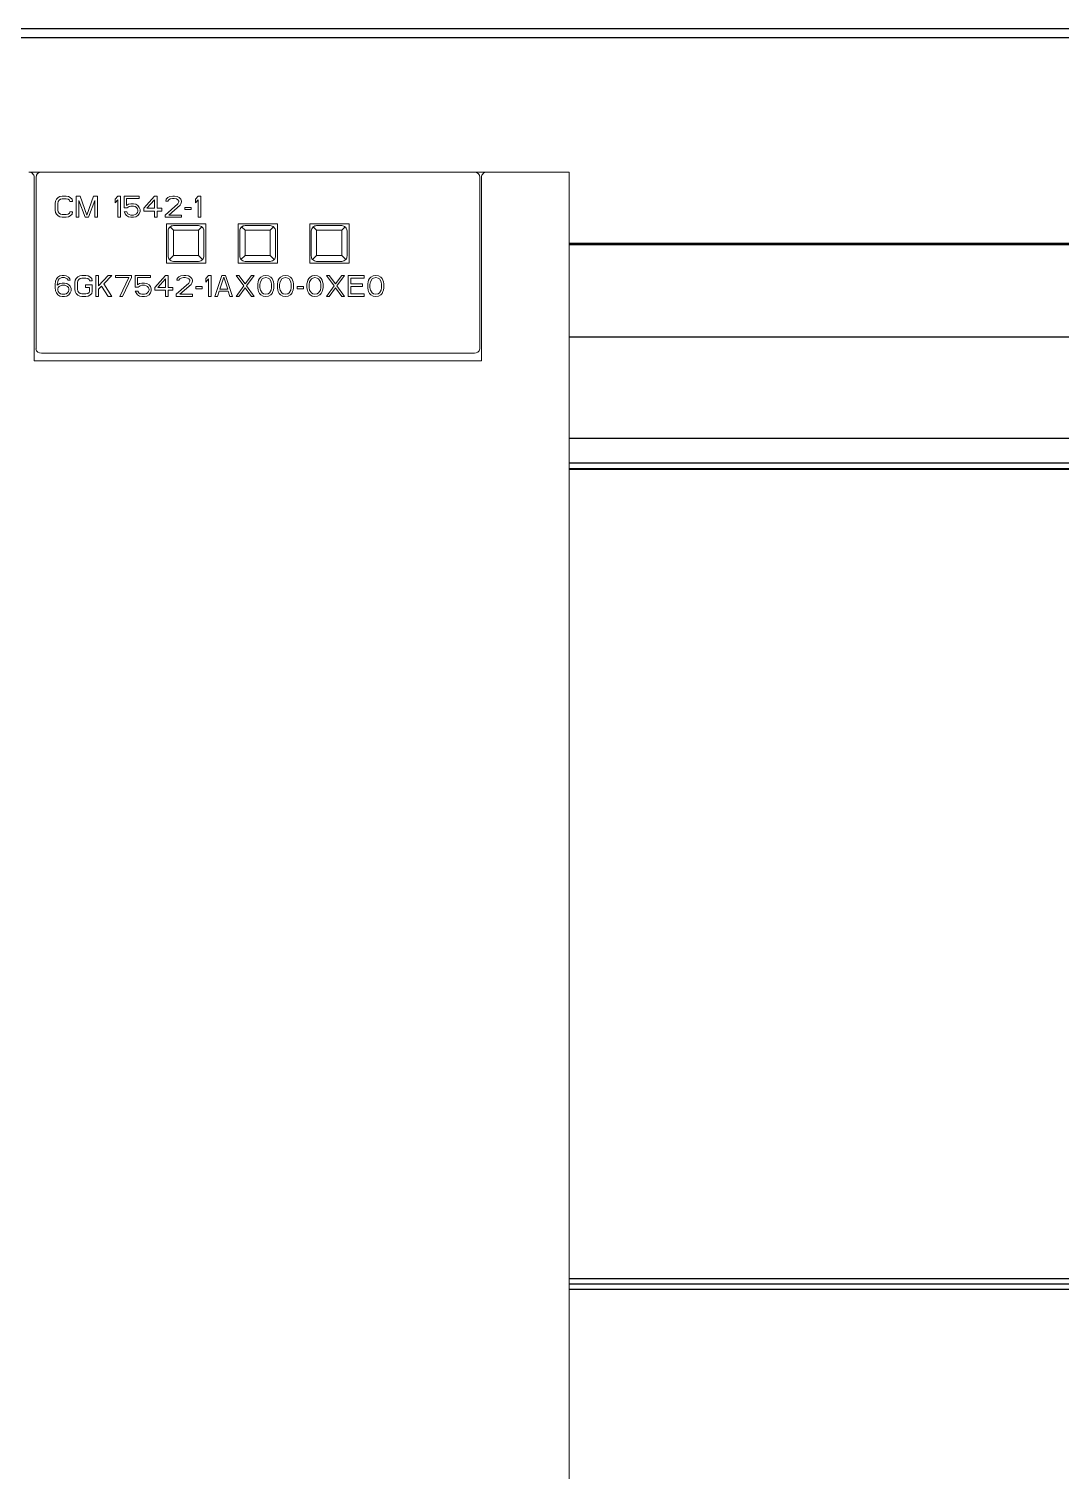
# Model space of a CAD drawing. Header units: millimetres. Extents: x 1359 to 3577, y 1333 to 3557.
# Drawn here: x 2631 to 2688.7, y 3257.5 to 3338.1 of the extents above; entities that cross this region are included whole.
import ezdxf

# ---------------------------------------------------------------- set-up
doc = ezdxf.new("R2010")
doc.units = ezdxf.units.MM
doc.set_wipeout_variables(frame=1)
doc.layers.add('000-PI-Oprema', color=30, linetype='Continuous', lineweight=5)
doc.layers.add('002-PI-Kabelska kanalica', color=150, linetype='Continuous')

# ---------------------------------------------------------------- blocks, each defined once
blk = doc.blocks.new('6GK7542-1AX00-0XE0')
blk.add_wipeout([(49640.319, 38537.731), (49675.119, 38537.731), (49675.119, 38398.731), (49673.263, 38398.731), (49673.361, 38390.731), (49640.319, 38390.731)])
at = {"layer": '000-PI-Oprema', "color": 0, "linetype": 'ByBlock', "lineweight": 0}
for p, q in [((49644.919, 38537.731), (49669.819, 38537.731)), ((49644.919, 38537.731), (49669.819, 38537.731)), ((49675.119, 38537.731), (49669.769, 38537.731)), ((49675.119, 38537.731), (49669.769, 38537.731)), ((49645.319, 38536.82), (49645.319, 38527.886)), ((49670.119, 38536.82), (49670.119, 38527.886)), ((49646.384, 38535.979), (49646.409, 38536.105)), ((49646.384, 38535.603), (49646.384, 38535.979)), ((49646.409, 38536.105), (49646.459, 38536.205)), ((49646.459, 38536.205), (49646.559, 38536.306)), ((49646.559, 38536.08), (49646.534, 38535.979)), ((49646.534, 38535.979), (49646.534, 38535.603)), ((49646.559, 38536.306), (49646.659, 38536.356)), ((49646.609, 38536.155), (49646.559, 38536.08)), ((49646.684, 38536.205), (49646.609, 38536.155)), ((49646.659, 38536.356), (49646.784, 38536.381)), ((49646.784, 38536.231), (49646.684, 38536.205)), ((49646.784, 38536.381), (49647.009, 38536.381)), ((49647.009, 38536.231), (49646.784, 38536.231)), ((49647.009, 38536.381), (49647.134, 38536.356)), ((49647.109, 38536.205), (49647.009, 38536.231)), ((49647.184, 38536.155), (49647.109, 38536.205)), ((49647.134, 38536.356), (49647.234, 38536.306)), ((49647.209, 38536.08), (49647.184, 38536.155)), ((49647.359, 38536.08), (49647.209, 38536.08)), ((49647.234, 38536.306), (49647.334, 38536.205)), ((49647.334, 38536.205), (49647.359, 38536.08)), ((49647.559, 38536.382), (49647.784, 38536.382)), ((49647.559, 38535.201), (49647.559, 38536.382)), ((49647.709, 38536.13), (49647.709, 38535.201)), ((49648.059, 38535.201), (49647.709, 38536.13)), ((49647.784, 38536.382), (49648.159, 38535.327)), ((49648.159, 38535.327), (49648.534, 38536.382)), ((49648.609, 38536.13), (49648.259, 38535.201)), ((49648.534, 38536.382), (49648.759, 38536.382)), ((49648.609, 38535.201), (49648.609, 38536.13)), ((49648.759, 38536.382), (49648.759, 38535.201)), ((49649.892, 38536.381), (49649.743, 38536.205)), ((49649.743, 38536.205), (49649.743, 38536.005)), ((49649.743, 38536.005), (49649.892, 38536.18)), ((49650.042, 38536.381), (49649.892, 38536.381)), ((49649.892, 38536.18), (49649.892, 38535.201)), ((49650.042, 38535.201), (49650.042, 38536.381)), ((49651.092, 38536.381), (49650.242, 38536.381)), ((49650.242, 38536.381), (49650.242, 38535.728)), ((49650.367, 38535.854), (49650.367, 38536.256)), ((49650.367, 38536.256), (49651.092, 38536.256)), ((49650.617, 38535.954), (49650.493, 38535.929)), ((49650.768, 38535.954), (49650.617, 38535.954)), ((49650.892, 38535.929), (49650.768, 38535.954)), ((49651.092, 38536.256), (49651.092, 38536.381)), ((49651.942, 38536.381), (49651.343, 38535.703)), ((49651.518, 38535.703), (49651.942, 38536.18)), ((49652.093, 38536.381), (49651.942, 38536.381)), ((49651.942, 38536.18), (49651.942, 38535.703)), ((49652.093, 38535.703), (49652.093, 38536.381)), ((49652.543, 38535.326), (49653.242, 38535.954)), ((49652.567, 38536.105), (49652.592, 38536.205)), ((49652.692, 38536.105), (49652.567, 38536.105)), ((49652.592, 38536.205), (49652.692, 38536.306)), ((49652.692, 38536.306), (49652.792, 38536.356)), ((49652.743, 38536.18), (49652.692, 38536.105)), ((49652.818, 38536.231), (49652.743, 38536.18)), ((49652.792, 38536.356), (49652.967, 38536.381)), ((49652.942, 38536.256), (49652.818, 38536.231)), ((49653.042, 38536.256), (49652.942, 38536.256)), ((49652.967, 38536.381), (49653.067, 38536.381)), ((49653.167, 38536.231), (49653.042, 38536.256)), ((49653.067, 38536.381), (49653.217, 38536.356)), ((49653.242, 38536.18), (49653.167, 38536.231)), ((49653.217, 38536.356), (49653.317, 38536.306)), ((49653.293, 38536.105), (49653.242, 38536.18)), ((49653.242, 38535.954), (49653.293, 38536.055)), ((49653.293, 38536.055), (49653.293, 38536.105)), ((49653.317, 38536.306), (49653.417, 38536.205)), ((49653.417, 38535.954), (49653.368, 38535.879)), ((49653.417, 38536.205), (49653.442, 38536.105)), ((49653.442, 38536.055), (49653.417, 38535.954)), ((49653.442, 38536.105), (49653.442, 38536.055)), ((49654.239, 38536.205), (49654.389, 38536.381)), ((49654.239, 38536.005), (49654.239, 38536.205)), ((49654.389, 38536.18), (49654.239, 38536.005)), ((49654.389, 38536.381), (49654.539, 38536.381)), ((49654.389, 38535.201), (49654.389, 38536.18)), ((49654.539, 38536.381), (49654.539, 38535.201)), ((49646.409, 38535.477), (49646.384, 38535.603)), ((49646.459, 38535.376), (49646.409, 38535.477)), ((49646.559, 38535.276), (49646.459, 38535.376)), ((49646.534, 38535.603), (49646.559, 38535.502)), ((49646.559, 38535.502), (49646.609, 38535.427)), ((49646.659, 38535.226), (49646.559, 38535.276)), ((49646.609, 38535.427), (49646.684, 38535.376)), ((49646.784, 38535.201), (49646.659, 38535.226)), ((49646.684, 38535.376), (49646.784, 38535.352)), ((49646.784, 38535.352), (49647.009, 38535.352)), ((49647.009, 38535.201), (49646.784, 38535.201)), ((49647.009, 38535.352), (49647.109, 38535.376)), ((49647.134, 38535.226), (49647.009, 38535.201)), ((49647.109, 38535.376), (49647.184, 38535.427)), ((49647.234, 38535.276), (49647.134, 38535.226)), ((49647.184, 38535.427), (49647.209, 38535.502)), ((49647.209, 38535.502), (49647.359, 38535.502)), ((49647.334, 38535.376), (49647.234, 38535.276)), ((49647.359, 38535.502), (49647.334, 38535.376)), ((49647.709, 38535.201), (49647.559, 38535.201)), ((49648.259, 38535.201), (49648.059, 38535.201)), ((49648.759, 38535.201), (49648.609, 38535.201)), ((49649.892, 38535.201), (49650.042, 38535.201)), ((49650.242, 38535.728), (49650.417, 38535.728)), ((49650.393, 38535.502), (49650.242, 38535.502)), ((49650.242, 38535.502), (49650.293, 38535.402)), ((49650.293, 38535.402), (49650.367, 38535.301)), ((49650.493, 38535.929), (49650.367, 38535.854)), ((49650.367, 38535.301), (49650.493, 38535.226)), ((49650.442, 38535.402), (49650.393, 38535.502)), ((49650.417, 38535.728), (49650.517, 38535.804)), ((49650.517, 38535.352), (49650.442, 38535.402)), ((49650.493, 38535.226), (49650.617, 38535.201)), ((49650.517, 38535.804), (49650.617, 38535.829)), ((49650.617, 38535.326), (49650.517, 38535.352)), ((49650.617, 38535.829), (49650.768, 38535.829)), ((49650.768, 38535.326), (49650.617, 38535.326)), ((49650.617, 38535.201), (49650.768, 38535.201)), ((49650.768, 38535.829), (49650.868, 38535.804)), ((49650.868, 38535.352), (49650.768, 38535.326)), ((49650.768, 38535.201), (49650.892, 38535.226)), ((49650.868, 38535.804), (49650.943, 38535.753)), ((49650.943, 38535.402), (49650.868, 38535.352)), ((49651.017, 38535.854), (49650.892, 38535.929)), ((49650.892, 38535.226), (49651.017, 38535.301)), ((49650.943, 38535.753), (49650.992, 38535.678)), ((49650.992, 38535.477), (49650.943, 38535.402)), ((49650.992, 38535.678), (49651.017, 38535.603)), ((49651.017, 38535.552), (49650.992, 38535.477)), ((49651.092, 38535.753), (49651.017, 38535.854)), ((49651.017, 38535.603), (49651.017, 38535.552)), ((49651.017, 38535.301), (49651.092, 38535.402)), ((49651.143, 38535.628), (49651.092, 38535.753)), ((49651.092, 38535.402), (49651.143, 38535.527)), ((49651.143, 38535.527), (49651.143, 38535.628)), ((49651.343, 38535.703), (49651.343, 38535.552)), ((49651.343, 38535.552), (49651.942, 38535.552)), ((49651.942, 38535.703), (49651.518, 38535.703)), ((49651.942, 38535.552), (49651.942, 38535.201)), ((49651.942, 38535.201), (49652.093, 38535.201)), ((49652.343, 38535.703), (49652.093, 38535.703)), ((49652.093, 38535.201), (49652.093, 38535.552)), ((49652.093, 38535.552), (49652.343, 38535.552)), ((49652.343, 38535.552), (49652.343, 38535.703)), ((49652.543, 38535.201), (49652.543, 38535.326)), ((49653.442, 38535.201), (49652.543, 38535.201)), ((49653.368, 38535.879), (49652.743, 38535.326)), ((49652.743, 38535.326), (49653.442, 38535.326)), ((49653.442, 38535.326), (49653.442, 38535.201)), ((49653.643, 38535.753), (49653.643, 38535.628)), ((49653.992, 38535.753), (49653.643, 38535.753)), ((49653.643, 38535.628), (49653.992, 38535.628)), ((49653.992, 38535.628), (49653.992, 38535.753)), ((49654.539, 38535.201), (49654.389, 38535.201)), ((49652.619, 38532.631), (49652.619, 38534.831)), ((49652.619, 38534.831), (49654.819, 38534.831)), ((49652.702, 38534.435), (49652.702, 38533.035)), ((49653.001, 38534.472), (49652.808, 38534.664)), ((49653.001, 38533.072), (49653.001, 38534.472)), ((49654.401, 38534.472), (49653.001, 38534.472)), ((49653.002, 38534.735), (49654.402, 38534.735)), ((49654.594, 38534.665), (49654.401, 38534.472)), ((49654.401, 38534.472), (49654.401, 38533.072)), ((49654.702, 38533.035), (49654.702, 38534.435)), ((49654.819, 38534.831), (49654.819, 38532.631)), ((49656.619, 38532.631), (49656.619, 38534.831)), ((49656.619, 38534.831), (49658.819, 38534.831)), ((49656.702, 38534.435), (49656.702, 38533.035)), ((49657.001, 38534.472), (49656.808, 38534.664)), ((49657.001, 38533.072), (49657.001, 38534.472)), ((49658.401, 38534.472), (49657.001, 38534.472)), ((49657.002, 38534.735), (49658.402, 38534.735)), ((49658.594, 38534.665), (49658.401, 38534.472)), ((49658.401, 38534.472), (49658.401, 38533.072)), ((49658.702, 38533.035), (49658.702, 38534.435)), ((49658.819, 38534.831), (49658.819, 38532.631)), ((49660.619, 38532.631), (49660.619, 38534.831)), ((49660.619, 38534.831), (49662.819, 38534.831)), ((49660.702, 38534.435), (49660.702, 38533.035)), ((49661.001, 38534.472), (49660.808, 38534.664)), ((49661.001, 38533.072), (49661.001, 38534.472)), ((49662.401, 38534.472), (49661.001, 38534.472)), ((49661.002, 38534.735), (49662.402, 38534.735)), ((49662.594, 38534.665), (49662.401, 38534.472)), ((49662.401, 38534.472), (49662.401, 38533.072)), ((49662.702, 38533.035), (49662.702, 38534.435)), ((49662.819, 38534.831), (49662.819, 38532.631)), ((49653.001, 38533.072), (49652.772, 38532.842)), ((49654.401, 38533.072), (49653.001, 38533.072)), ((49654.631, 38532.842), (49654.401, 38533.072)), ((49657.001, 38533.072), (49656.772, 38532.842)), ((49658.401, 38533.072), (49657.001, 38533.072)), ((49658.631, 38532.842), (49658.401, 38533.072)), ((49660.619, 38532.889), (49660.622, 38532.889)), ((49661.001, 38533.072), (49660.772, 38532.842)), ((49662.401, 38533.072), (49661.001, 38533.072)), ((49662.631, 38532.842), (49662.401, 38533.072)), ((49646.534, 38531.853), (49646.659, 38531.928)), ((49646.659, 38531.928), (49646.784, 38531.954)), ((49646.784, 38531.954), (49646.884, 38531.954)), ((49646.884, 38531.954), (49647.009, 38531.928)), ((49647.009, 38531.928), (49647.134, 38531.853)), ((49647.659, 38531.878), (49647.759, 38531.928)), ((49647.759, 38531.928), (49647.884, 38531.954)), ((49647.884, 38531.954), (49648.109, 38531.954)), ((49648.109, 38531.954), (49648.234, 38531.928)), ((49648.234, 38531.928), (49648.334, 38531.878)), ((49648.809, 38531.954), (49648.659, 38531.954)), ((49648.659, 38531.954), (49648.659, 38530.773)), ((49649.359, 38531.954), (49648.809, 38531.375)), ((49648.809, 38531.375), (49648.809, 38531.954)), ((49649.109, 38531.476), (49649.559, 38531.954)), ((49649.559, 38531.954), (49649.359, 38531.954)), ((49649.759, 38531.828), (49649.759, 38531.954)), ((49649.759, 38531.954), (49650.659, 38531.954)), ((49650.659, 38531.954), (49650.659, 38531.828)), ((49651.709, 38531.954), (49650.859, 38531.954)), ((49650.859, 38531.954), (49650.859, 38531.301)), ((49651.709, 38531.828), (49651.709, 38531.954)), ((49651.959, 38531.276), (49652.559, 38531.954)), ((49652.559, 38531.954), (49652.709, 38531.954)), ((49654.819, 38532.631), (49652.619, 38532.631)), ((49652.709, 38531.954), (49652.709, 38531.276)), ((49653.309, 38531.878), (49653.409, 38531.928)), ((49653.409, 38531.928), (49653.584, 38531.954)), ((49653.584, 38531.954), (49653.684, 38531.954)), ((49653.684, 38531.954), (49653.834, 38531.928)), ((49653.834, 38531.928), (49653.934, 38531.878)), ((49654.809, 38531.777), (49654.959, 38531.954)), ((49654.959, 38531.954), (49655.109, 38531.954)), ((49655.109, 38531.954), (49655.109, 38530.773)), ((49655.309, 38530.773), (49655.709, 38531.954)), ((49655.709, 38531.954), (49655.909, 38531.954)), ((49655.909, 38531.954), (49656.309, 38530.773)), ((49656.659, 38531.954), (49656.509, 38531.954)), ((49656.509, 38531.954), (49656.934, 38531.375)), ((49658.819, 38532.631), (49656.619, 38532.631)), ((49657.009, 38531.476), (49656.659, 38531.954)), ((49657.359, 38531.954), (49657.009, 38531.476)), ((49657.084, 38531.375), (49657.509, 38531.954)), ((49657.509, 38531.954), (49657.359, 38531.954)), ((49657.884, 38531.853), (49658.009, 38531.928)), ((49658.009, 38531.928), (49658.159, 38531.954)), ((49658.159, 38531.954), (49658.309, 38531.928)), ((49658.309, 38531.928), (49658.434, 38531.853)), ((49658.984, 38531.853), (49659.109, 38531.928)), ((49659.109, 38531.928), (49659.259, 38531.954)), ((49659.259, 38531.954), (49659.409, 38531.928)), ((49659.409, 38531.928), (49659.534, 38531.853)), ((49662.819, 38532.631), (49660.619, 38532.631)), ((49660.759, 38531.928), (49660.634, 38531.853)), ((49660.909, 38531.954), (49660.759, 38531.928)), ((49661.059, 38531.928), (49660.909, 38531.954)), ((49661.184, 38531.853), (49661.059, 38531.928)), ((49661.709, 38531.954), (49661.559, 38531.954)), ((49661.559, 38531.954), (49661.984, 38531.375)), ((49662.059, 38531.476), (49661.709, 38531.954)), ((49662.409, 38531.954), (49662.059, 38531.476)), ((49662.134, 38531.375), (49662.559, 38531.954)), ((49662.559, 38531.954), (49662.409, 38531.954)), ((49662.759, 38530.773), (49662.759, 38531.954)), ((49662.759, 38531.954), (49663.659, 38531.954)), ((49663.659, 38531.954), (49663.659, 38531.802)), ((49664.034, 38531.853), (49664.16, 38531.928)), ((49664.16, 38531.928), (49664.31, 38531.954)), ((49664.31, 38531.954), (49664.459, 38531.928)), ((49664.459, 38531.928), (49664.584, 38531.853)), ((49646.384, 38531.451), (49646.409, 38531.627)), ((49646.384, 38531.276), (49646.384, 38531.451)), ((49646.409, 38531.099), (49646.384, 38531.276)), ((49646.409, 38531.627), (49646.459, 38531.753)), ((49646.459, 38530.974), (49646.409, 38531.099)), ((49646.459, 38531.753), (49646.534, 38531.853)), ((49646.534, 38531.602), (49646.509, 38531.451)), ((49646.509, 38531.401), (49646.659, 38531.501)), ((49646.509, 38531.451), (49646.509, 38531.401)), ((49646.559, 38531.678), (49646.534, 38531.602)), ((49646.559, 38531.276), (49646.534, 38531.2)), ((49646.534, 38531.2), (49646.534, 38531.125)), ((49646.534, 38531.125), (49646.559, 38531.049)), ((49646.609, 38531.753), (49646.559, 38531.678)), ((49646.609, 38531.326), (49646.559, 38531.276)), ((49646.684, 38531.802), (49646.609, 38531.753)), ((49646.684, 38531.375), (49646.609, 38531.326)), ((49646.659, 38531.501), (49646.784, 38531.527)), ((49646.759, 38531.828), (49646.684, 38531.802)), ((49646.759, 38531.401), (49646.684, 38531.375)), ((49646.909, 38531.828), (49646.759, 38531.828)), ((49646.934, 38531.401), (49646.759, 38531.401)), ((49646.784, 38531.527), (49646.909, 38531.527)), ((49646.984, 38531.802), (49646.909, 38531.828)), ((49646.909, 38531.527), (49647.034, 38531.501)), ((49647.009, 38531.375), (49646.934, 38531.401)), ((49647.059, 38531.753), (49646.984, 38531.802)), ((49647.084, 38531.326), (49647.009, 38531.375)), ((49647.034, 38531.501), (49647.159, 38531.426)), ((49647.109, 38531.678), (49647.059, 38531.753)), ((49647.134, 38531.276), (49647.084, 38531.326)), ((49647.234, 38531.678), (49647.109, 38531.678)), ((49647.134, 38531.853), (49647.209, 38531.753)), ((49647.159, 38531.2), (49647.134, 38531.276)), ((49647.134, 38531.049), (49647.159, 38531.125)), ((49647.159, 38531.426), (49647.234, 38531.351)), ((49647.159, 38531.125), (49647.159, 38531.2)), ((49647.209, 38531.753), (49647.234, 38531.678)), ((49647.234, 38531.351), (49647.284, 38531.226)), ((49647.284, 38531.099), (49647.234, 38530.974)), ((49647.284, 38531.226), (49647.284, 38531.099)), ((49647.484, 38531.552), (49647.509, 38531.678)), ((49647.484, 38531.175), (49647.484, 38531.552)), ((49647.509, 38531.049), (49647.484, 38531.175)), ((49647.509, 38531.678), (49647.559, 38531.777)), ((49647.559, 38531.777), (49647.659, 38531.878)), ((49647.659, 38531.653), (49647.634, 38531.552)), ((49647.634, 38531.552), (49647.634, 38531.175)), ((49647.634, 38531.175), (49647.659, 38531.074)), ((49647.709, 38531.728), (49647.659, 38531.653)), ((49647.784, 38531.777), (49647.709, 38531.728)), ((49647.884, 38531.802), (49647.784, 38531.777)), ((49648.109, 38531.802), (49647.884, 38531.802)), ((49648.084, 38531.426), (49648.459, 38531.426)), ((49648.084, 38531.276), (49648.084, 38531.426)), ((49648.309, 38531.276), (49648.084, 38531.276)), ((49648.209, 38531.777), (49648.109, 38531.802)), ((49648.284, 38531.728), (49648.209, 38531.777)), ((49648.309, 38531.653), (49648.284, 38531.728)), ((49648.459, 38531.653), (49648.309, 38531.653)), ((49648.309, 38531.074), (49648.309, 38531.276)), ((49648.334, 38531.878), (49648.434, 38531.777)), ((49648.434, 38531.777), (49648.459, 38531.653)), ((49648.459, 38531.426), (49648.459, 38531.049)), ((49648.809, 38531.175), (49648.984, 38531.351)), ((49648.809, 38530.773), (49648.809, 38531.175)), ((49648.984, 38531.351), (49649.359, 38530.773)), ((49649.559, 38530.773), (49649.109, 38531.476)), ((49650.509, 38531.828), (49649.759, 38531.828)), ((49650.009, 38530.773), (49650.509, 38531.828)), ((49650.659, 38531.828), (49650.159, 38530.773)), ((49650.859, 38531.301), (49651.034, 38531.301)), ((49650.984, 38531.426), (49650.984, 38531.828)), ((49650.984, 38531.828), (49651.709, 38531.828)), ((49651.109, 38531.501), (49650.984, 38531.426)), ((49651.034, 38531.301), (49651.134, 38531.375)), ((49651.234, 38531.527), (49651.109, 38531.501)), ((49651.134, 38531.375), (49651.234, 38531.401)), ((49651.384, 38531.527), (49651.234, 38531.527)), ((49651.234, 38531.401), (49651.384, 38531.401)), ((49651.509, 38531.501), (49651.384, 38531.527)), ((49651.384, 38531.401), (49651.484, 38531.375)), ((49651.484, 38531.375), (49651.559, 38531.326)), ((49651.634, 38531.426), (49651.509, 38531.501)), ((49651.559, 38531.326), (49651.609, 38531.251)), ((49651.609, 38531.251), (49651.634, 38531.175)), ((49651.634, 38531.125), (49651.609, 38531.049)), ((49651.709, 38531.326), (49651.634, 38531.426)), ((49651.634, 38531.175), (49651.634, 38531.125)), ((49651.759, 38531.2), (49651.709, 38531.326)), ((49651.709, 38530.974), (49651.759, 38531.099)), ((49651.759, 38531.099), (49651.759, 38531.2)), ((49651.959, 38531.125), (49651.959, 38531.276)), ((49652.559, 38531.125), (49651.959, 38531.125)), ((49652.559, 38531.753), (49652.134, 38531.276)), ((49652.134, 38531.276), (49652.559, 38531.276)), ((49652.559, 38531.276), (49652.559, 38531.753)), ((49652.559, 38530.773), (49652.559, 38531.125)), ((49652.709, 38531.276), (49652.959, 38531.276)), ((49652.959, 38531.125), (49652.709, 38531.125)), ((49652.709, 38531.125), (49652.709, 38530.773)), ((49652.959, 38531.276), (49652.959, 38531.125)), ((49653.159, 38530.899), (49653.859, 38531.527)), ((49653.184, 38531.678), (49653.209, 38531.777)), ((49653.309, 38531.678), (49653.184, 38531.678)), ((49653.209, 38531.777), (49653.309, 38531.878)), ((49653.359, 38531.753), (49653.309, 38531.678)), ((49653.434, 38531.802), (49653.359, 38531.753)), ((49653.984, 38531.451), (49653.359, 38530.899)), ((49653.559, 38531.828), (49653.434, 38531.802)), ((49653.659, 38531.828), (49653.559, 38531.828)), ((49653.784, 38531.802), (49653.659, 38531.828)), ((49653.859, 38531.753), (49653.784, 38531.802)), ((49653.909, 38531.678), (49653.859, 38531.753)), ((49653.859, 38531.527), (49653.909, 38531.627)), ((49653.909, 38531.627), (49653.909, 38531.678)), ((49653.934, 38531.878), (49654.034, 38531.777)), ((49654.034, 38531.527), (49653.984, 38531.451)), ((49654.034, 38531.777), (49654.059, 38531.678)), ((49654.059, 38531.627), (49654.034, 38531.527)), ((49654.059, 38531.678), (49654.059, 38531.627)), ((49654.259, 38531.326), (49654.609, 38531.326)), ((49654.259, 38531.2), (49654.259, 38531.326)), ((49654.609, 38531.2), (49654.259, 38531.2)), ((49654.609, 38531.326), (49654.609, 38531.2)), ((49654.809, 38531.577), (49654.809, 38531.777)), ((49654.959, 38531.753), (49654.809, 38531.577)), ((49654.959, 38530.773), (49654.959, 38531.753)), ((49655.809, 38531.853), (49655.584, 38531.175)), ((49655.584, 38531.175), (49656.034, 38531.175)), ((49656.034, 38531.175), (49655.809, 38531.853)), ((49656.934, 38531.375), (49656.509, 38530.773)), ((49656.659, 38530.773), (49657.009, 38531.251)), ((49657.009, 38531.251), (49657.359, 38530.773)), ((49657.509, 38530.773), (49657.084, 38531.375)), ((49657.709, 38531.476), (49657.734, 38531.602)), ((49657.709, 38531.251), (49657.709, 38531.476)), ((49657.734, 38531.125), (49657.709, 38531.251)), ((49657.734, 38531.602), (49657.759, 38531.678)), ((49657.759, 38531.049), (49657.734, 38531.125)), ((49657.759, 38531.678), (49657.809, 38531.777)), ((49657.809, 38531.777), (49657.884, 38531.853)), ((49657.859, 38531.602), (49657.834, 38531.451)), ((49657.834, 38531.451), (49657.834, 38531.276)), ((49657.834, 38531.276), (49657.859, 38531.125)), ((49657.959, 38531.753), (49657.859, 38531.602)), ((49657.859, 38531.125), (49657.959, 38530.974)), ((49658.034, 38531.802), (49657.959, 38531.753)), ((49658.159, 38531.828), (49658.034, 38531.802)), ((49658.284, 38531.802), (49658.159, 38531.828)), ((49658.359, 38531.753), (49658.284, 38531.802)), ((49658.459, 38531.602), (49658.359, 38531.753)), ((49658.359, 38530.974), (49658.459, 38531.125)), ((49658.434, 38531.853), (49658.509, 38531.777)), ((49658.484, 38531.451), (49658.459, 38531.602)), ((49658.459, 38531.125), (49658.484, 38531.276)), ((49658.484, 38531.276), (49658.484, 38531.451)), ((49658.509, 38531.777), (49658.559, 38531.678)), ((49658.559, 38531.678), (49658.584, 38531.602)), ((49658.584, 38531.125), (49658.559, 38531.049)), ((49658.584, 38531.602), (49658.609, 38531.476)), ((49658.609, 38531.251), (49658.584, 38531.125)), ((49658.609, 38531.476), (49658.609, 38531.251)), ((49658.809, 38531.476), (49658.834, 38531.602)), ((49658.809, 38531.251), (49658.809, 38531.476)), ((49658.834, 38531.125), (49658.809, 38531.251)), ((49658.834, 38531.602), (49658.859, 38531.678)), ((49658.859, 38531.049), (49658.834, 38531.125)), ((49658.859, 38531.678), (49658.909, 38531.777)), ((49658.909, 38531.777), (49658.984, 38531.853)), ((49658.959, 38531.602), (49658.934, 38531.451)), ((49658.934, 38531.451), (49658.934, 38531.276)), ((49658.934, 38531.276), (49658.959, 38531.125)), ((49659.059, 38531.753), (49658.959, 38531.602)), ((49658.959, 38531.125), (49659.059, 38530.974)), ((49659.134, 38531.802), (49659.059, 38531.753)), ((49659.259, 38531.828), (49659.134, 38531.802)), ((49659.384, 38531.802), (49659.259, 38531.828)), ((49659.459, 38531.753), (49659.384, 38531.802)), ((49659.559, 38531.602), (49659.459, 38531.753)), ((49659.459, 38530.974), (49659.559, 38531.125)), ((49659.534, 38531.853), (49659.609, 38531.777)), ((49659.584, 38531.451), (49659.559, 38531.602)), ((49659.559, 38531.125), (49659.584, 38531.276)), ((49659.584, 38531.276), (49659.584, 38531.451)), ((49659.609, 38531.777), (49659.659, 38531.678)), ((49659.659, 38531.678), (49659.684, 38531.602)), ((49659.684, 38531.125), (49659.659, 38531.049)), ((49659.684, 38531.602), (49659.709, 38531.476)), ((49659.709, 38531.251), (49659.684, 38531.125)), ((49659.709, 38531.476), (49659.709, 38531.251)), ((49659.909, 38531.326), (49660.259, 38531.326)), ((49659.909, 38531.2), (49659.909, 38531.326)), ((49660.259, 38531.2), (49659.909, 38531.2)), ((49660.259, 38531.326), (49660.259, 38531.2)), ((49660.484, 38531.602), (49660.459, 38531.476)), ((49660.459, 38531.476), (49660.459, 38531.251)), ((49660.459, 38531.251), (49660.484, 38531.125)), ((49660.509, 38531.678), (49660.484, 38531.602)), ((49660.484, 38531.125), (49660.509, 38531.049)), ((49660.559, 38531.777), (49660.509, 38531.678)), ((49660.634, 38531.853), (49660.559, 38531.777)), ((49660.584, 38531.451), (49660.609, 38531.602)), ((49660.584, 38531.276), (49660.584, 38531.451)), ((49660.609, 38531.125), (49660.584, 38531.276)), ((49660.609, 38531.602), (49660.709, 38531.753)), ((49660.709, 38530.974), (49660.609, 38531.125)), ((49660.709, 38531.753), (49660.784, 38531.802)), ((49660.784, 38531.802), (49660.909, 38531.828)), ((49660.909, 38531.828), (49661.034, 38531.802)), ((49661.034, 38531.802), (49661.109, 38531.753)), ((49661.109, 38531.753), (49661.209, 38531.602)), ((49661.209, 38531.125), (49661.109, 38530.974)), ((49661.259, 38531.777), (49661.184, 38531.853)), ((49661.209, 38531.602), (49661.234, 38531.451)), ((49661.234, 38531.276), (49661.209, 38531.125)), ((49661.234, 38531.451), (49661.234, 38531.276)), ((49661.309, 38531.678), (49661.259, 38531.777)), ((49661.334, 38531.602), (49661.309, 38531.678)), ((49661.309, 38531.049), (49661.334, 38531.125)), ((49661.359, 38531.476), (49661.334, 38531.602)), ((49661.334, 38531.125), (49661.359, 38531.251)), ((49661.359, 38531.251), (49661.359, 38531.476)), ((49661.984, 38531.375), (49661.559, 38530.773)), ((49661.709, 38530.773), (49662.059, 38531.251)), ((49662.059, 38531.251), (49662.409, 38530.773)), ((49662.559, 38530.773), (49662.134, 38531.375)), ((49663.659, 38531.802), (49662.909, 38531.802)), ((49662.909, 38531.802), (49662.909, 38531.476)), ((49662.909, 38531.476), (49663.559, 38531.476)), ((49662.909, 38531.326), (49662.909, 38530.924)), ((49663.559, 38531.326), (49662.909, 38531.326)), ((49663.559, 38531.476), (49663.559, 38531.326)), ((49663.859, 38531.476), (49663.884, 38531.602)), ((49663.859, 38531.251), (49663.859, 38531.476)), ((49663.884, 38531.125), (49663.859, 38531.251)), ((49663.884, 38531.602), (49663.909, 38531.678)), ((49663.909, 38531.049), (49663.884, 38531.125)), ((49663.909, 38531.678), (49663.959, 38531.777)), ((49663.959, 38531.777), (49664.034, 38531.853)), ((49664.009, 38531.602), (49663.984, 38531.451)), ((49663.984, 38531.451), (49663.984, 38531.276)), ((49663.984, 38531.276), (49664.009, 38531.125)), ((49664.109, 38531.753), (49664.009, 38531.602)), ((49664.009, 38531.125), (49664.109, 38530.974)), ((49664.184, 38531.802), (49664.109, 38531.753)), ((49664.31, 38531.828), (49664.184, 38531.802)), ((49664.434, 38531.802), (49664.31, 38531.828)), ((49664.509, 38531.753), (49664.434, 38531.802)), ((49664.609, 38531.602), (49664.509, 38531.753)), ((49664.509, 38530.974), (49664.609, 38531.125)), ((49664.584, 38531.853), (49664.659, 38531.777)), ((49664.635, 38531.451), (49664.609, 38531.602)), ((49664.609, 38531.125), (49664.635, 38531.276)), ((49664.635, 38531.276), (49664.635, 38531.451)), ((49664.659, 38531.777), (49664.71, 38531.678)), ((49664.71, 38531.678), (49664.734, 38531.602)), ((49664.734, 38531.125), (49664.71, 38531.049)), ((49664.734, 38531.602), (49664.759, 38531.476)), ((49664.759, 38531.251), (49664.734, 38531.125)), ((49664.759, 38531.476), (49664.759, 38531.251)), ((49646.534, 38530.874), (49646.459, 38530.974)), ((49646.659, 38530.798), (49646.534, 38530.874)), ((49646.559, 38531.049), (49646.609, 38530.974)), ((49646.609, 38530.974), (49646.684, 38530.924)), ((49646.784, 38530.773), (49646.659, 38530.798)), ((49646.684, 38530.924), (49646.759, 38530.899)), ((49646.759, 38530.899), (49646.934, 38530.899)), ((49646.909, 38530.773), (49646.784, 38530.773)), ((49647.034, 38530.798), (49646.909, 38530.773)), ((49646.934, 38530.899), (49647.009, 38530.924)), ((49647.009, 38530.924), (49647.084, 38530.974)), ((49647.159, 38530.874), (49647.034, 38530.798)), ((49647.084, 38530.974), (49647.134, 38531.049)), ((49647.234, 38530.974), (49647.159, 38530.874)), ((49647.559, 38530.948), (49647.509, 38531.049)), ((49647.659, 38530.849), (49647.559, 38530.948)), ((49647.659, 38531.074), (49647.709, 38530.999)), ((49647.759, 38530.798), (49647.659, 38530.849)), ((49647.709, 38530.999), (49647.784, 38530.948)), ((49647.884, 38530.773), (49647.759, 38530.798)), ((49647.784, 38530.948), (49647.884, 38530.924)), ((49647.884, 38530.924), (49648.109, 38530.924)), ((49648.109, 38530.773), (49647.884, 38530.773)), ((49648.109, 38530.924), (49648.209, 38530.948)), ((49648.234, 38530.798), (49648.109, 38530.773)), ((49648.209, 38530.948), (49648.284, 38530.999)), ((49648.334, 38530.849), (49648.234, 38530.798)), ((49648.284, 38530.999), (49648.309, 38531.074)), ((49648.434, 38530.948), (49648.334, 38530.849)), ((49648.459, 38531.049), (49648.434, 38530.948)), ((49648.659, 38530.773), (49648.809, 38530.773)), ((49649.359, 38530.773), (49649.559, 38530.773)), ((49650.159, 38530.773), (49650.009, 38530.773)), ((49651.009, 38531.074), (49650.859, 38531.074)), ((49650.859, 38531.074), (49650.909, 38530.974)), ((49650.909, 38530.974), (49650.984, 38530.874)), ((49650.984, 38530.874), (49651.109, 38530.798)), ((49651.059, 38530.974), (49651.009, 38531.074)), ((49651.134, 38530.924), (49651.059, 38530.974)), ((49651.109, 38530.798), (49651.234, 38530.773)), ((49651.234, 38530.899), (49651.134, 38530.924)), ((49651.384, 38530.899), (49651.234, 38530.899)), ((49651.234, 38530.773), (49651.384, 38530.773)), ((49651.484, 38530.924), (49651.384, 38530.899)), ((49651.384, 38530.773), (49651.509, 38530.798)), ((49651.559, 38530.974), (49651.484, 38530.924)), ((49651.509, 38530.798), (49651.634, 38530.874)), ((49651.609, 38531.049), (49651.559, 38530.974)), ((49651.634, 38530.874), (49651.709, 38530.974)), ((49652.709, 38530.773), (49652.559, 38530.773)), ((49653.159, 38530.773), (49653.159, 38530.899)), ((49654.059, 38530.773), (49653.159, 38530.773)), ((49653.359, 38530.899), (49654.059, 38530.899)), ((49654.059, 38530.899), (49654.059, 38530.773)), ((49655.109, 38530.773), (49654.959, 38530.773)), ((49655.459, 38530.773), (49655.309, 38530.773)), ((49655.559, 38531.074), (49655.459, 38530.773)), ((49656.059, 38531.074), (49655.559, 38531.074)), ((49656.159, 38530.773), (49656.059, 38531.074)), ((49656.309, 38530.773), (49656.159, 38530.773)), ((49656.509, 38530.773), (49656.659, 38530.773)), ((49657.359, 38530.773), (49657.509, 38530.773)), ((49657.809, 38530.948), (49657.759, 38531.049)), ((49657.884, 38530.874), (49657.809, 38530.948)), ((49658.009, 38530.798), (49657.884, 38530.874)), ((49657.959, 38530.974), (49658.034, 38530.924)), ((49658.159, 38530.773), (49658.009, 38530.798)), ((49658.034, 38530.924), (49658.159, 38530.899)), ((49658.159, 38530.899), (49658.284, 38530.924)), ((49658.309, 38530.798), (49658.159, 38530.773)), ((49658.284, 38530.924), (49658.359, 38530.974)), ((49658.434, 38530.874), (49658.309, 38530.798)), ((49658.509, 38530.948), (49658.434, 38530.874)), ((49658.559, 38531.049), (49658.509, 38530.948)), ((49658.909, 38530.948), (49658.859, 38531.049)), ((49658.984, 38530.874), (49658.909, 38530.948)), ((49659.109, 38530.798), (49658.984, 38530.874)), ((49659.059, 38530.974), (49659.134, 38530.924)), ((49659.259, 38530.773), (49659.109, 38530.798)), ((49659.134, 38530.924), (49659.259, 38530.899)), ((49659.259, 38530.899), (49659.384, 38530.924)), ((49659.409, 38530.798), (49659.259, 38530.773)), ((49659.384, 38530.924), (49659.459, 38530.974)), ((49659.534, 38530.874), (49659.409, 38530.798)), ((49659.609, 38530.948), (49659.534, 38530.874)), ((49659.659, 38531.049), (49659.609, 38530.948)), ((49660.509, 38531.049), (49660.559, 38530.948)), ((49660.559, 38530.948), (49660.634, 38530.874)), ((49660.634, 38530.874), (49660.759, 38530.798)), ((49660.784, 38530.924), (49660.709, 38530.974)), ((49660.759, 38530.798), (49660.909, 38530.773)), ((49660.909, 38530.899), (49660.784, 38530.924)), ((49661.034, 38530.924), (49660.909, 38530.899)), ((49660.909, 38530.773), (49661.059, 38530.798)), ((49661.109, 38530.974), (49661.034, 38530.924)), ((49661.059, 38530.798), (49661.184, 38530.874)), ((49661.184, 38530.874), (49661.259, 38530.948)), ((49661.259, 38530.948), (49661.309, 38531.049)), ((49661.559, 38530.773), (49661.709, 38530.773)), ((49662.409, 38530.773), (49662.559, 38530.773)), ((49663.659, 38530.773), (49662.759, 38530.773)), ((49662.909, 38530.924), (49663.659, 38530.924)), ((49663.659, 38530.924), (49663.659, 38530.773)), ((49663.959, 38530.948), (49663.909, 38531.049)), ((49664.034, 38530.874), (49663.959, 38530.948)), ((49664.16, 38530.798), (49664.034, 38530.874)), ((49664.109, 38530.974), (49664.184, 38530.924)), ((49664.31, 38530.773), (49664.16, 38530.798)), ((49664.184, 38530.924), (49664.31, 38530.899)), ((49664.31, 38530.899), (49664.434, 38530.924)), ((49664.459, 38530.798), (49664.31, 38530.773)), ((49664.434, 38530.924), (49664.509, 38530.974)), ((49664.584, 38530.874), (49664.459, 38530.798)), ((49664.659, 38530.948), (49664.584, 38530.874)), ((49664.71, 38531.049), (49664.659, 38530.948)), ((49670.222, 38527.18), (49645.215, 38527.18)), ((49645.619, 38527.612), (49669.819, 38527.612))]:
    blk.add_line(p, q, dxfattribs=at)
for centre, radius, start, end in [((49644.919, 38537.431), 0.3, 359.99948, 90), ((49645.619, 38537.431), 0.3, 90, 180), ((49669.819, 38537.431), 0.3, 0, 90), ((49670.519, 38537.431), 0.3, 90, 180.00052), ((49653.002, 38534.435), 0.3, 129.84761, 180.00004), ((49653.002, 38534.435), 0.3, 90, 129.84761), ((49654.402, 38534.435), 0.3, 359.99991, 90.00023), ((49657.002, 38534.435), 0.3, 129.84761, 180.00004), ((49657.002, 38534.435), 0.3, 90, 129.84761), ((49658.402, 38534.435), 0.3, 359.99991, 90.00023), ((49661.002, 38534.435), 0.3, 129.84761, 180.00004), ((49661.002, 38534.435), 0.3, 90, 129.84761), ((49662.402, 38534.435), 0.3, 359.99991, 90.00023), ((49653.002, 38533.035), 0.3, 180.00004, 219.84761), ((49653.002, 38533.035), 0.3, 219.8476, 270), ((49654.402, 38533.035), 0.3, 270, 320.1524), ((49654.402, 38533.035), 0.3, 320.15239, 359.99996), ((49657.002, 38533.035), 0.3, 180.00004, 219.84761), ((49657.002, 38533.035), 0.3, 219.8476, 270), ((49658.402, 38533.035), 0.3, 270, 320.1524), ((49658.402, 38533.035), 0.3, 320.15239, 359.99996), ((49661.002, 38533.035), 0.3, 180.00004, 219.84761), ((49661.002, 38533.035), 0.3, 219.8476, 270), ((49662.402, 38533.035), 0.3, 270, 320.1524), ((49662.402, 38533.035), 0.3, 320.15239, 359.99996), ((49645.587, 38527.882), 0.272, 188.62978, 276.58496), ((49669.85, 38527.882), 0.272, 263.41504, 351.37022)]:
    blk.add_arc(centre, radius, start, end, dxfattribs=at)
for points, knots in [([(49675.119, 38536.823), (49675.119, 38536.991), (49675.119, 38537.146), (49675.119, 38537.369), (49675.119, 38537.731), (49675.119, 38537.731)], [0, 0, 0, 0, 0.5, 0.5, 1, 1, 1, 1]), ([(49675.119, 38536.823), (49675.119, 38536.991), (49675.119, 38537.146), (49675.119, 38537.369), (49675.119, 38537.731), (49675.119, 38537.731)], [0, 0, 0, 0, 0.5, 0.5, 1, 1, 1, 1]), ([(49645.219, 38537.431), (49645.219, 38537.43), (49645.219, 38537.428), (49645.219, 38537.414), (49645.219, 38537.386), (49645.219, 38537.337), (49645.219, 38537.261), (49645.219, 38537.166), (49645.219, 38537.058), (49645.219, 38536.943), (49645.219, 38536.863), (49645.219, 38536.823)], [0, 0, 0, 0, 0.080888, 0.161121, 0.241779, 0.370664, 0.50008, 0.628965, 0.758381, 0.87879, 1, 1, 1, 1]), ([(49645.319, 38536.82), (49645.319, 38536.989), (49645.319, 38537.144), (49645.319, 38537.369), (49645.319, 38537.431), (49645.319, 38537.431)], [0, 0, 0, 0, 0.5, 0.5, 1, 1, 1, 1]), ([(49670.119, 38537.431), (49670.119, 38537.43), (49670.119, 38537.428), (49670.119, 38537.414), (49670.119, 38537.386), (49670.119, 38537.337), (49670.119, 38537.26), (49670.119, 38537.164), (49670.119, 38537.056), (49670.119, 38536.94), (49670.119, 38536.86), (49670.119, 38536.82)], [0, 0, 0, 0, 0.080873, 0.161087, 0.24173, 0.370641, 0.50008, 0.628991, 0.75843, 0.878816, 1, 1, 1, 1]), ([(49670.219, 38537.431), (49670.219, 38537.431), (49670.219, 38537.369), (49670.219, 38537.146), (49670.219, 38536.991), (49670.219, 38536.823)], [0, 0, 0, 0, 0.5, 0.5, 1, 1, 1, 1]), ([(49675.119, 38536.98), (49675.119, 38537.048), (49675.119, 38537.216), (49675.119, 38537.196), (49675.119, 38537.184)], [0, 0, 0, 0, 0.402477, 1, 1, 1, 1]), ([(49653.619, 38532.631), (49653.347, 38532.631), (49652.959, 38532.631), (49652.649, 38532.631), (49652.629, 38532.631), (49652.62, 38532.631)], [0, 0, 0, 0, 0.55475, 0.792841, 1, 1, 1, 1]), ([(49657.619, 38532.631), (49657.347, 38532.631), (49656.959, 38532.631), (49656.649, 38532.631), (49656.629, 38532.631), (49656.62, 38532.631)], [0, 0, 0, 0, 0.55475, 0.792841, 1, 1, 1, 1]), ([(49661.619, 38532.631), (49661.347, 38532.631), (49660.959, 38532.631), (49660.649, 38532.631), (49660.629, 38532.631), (49660.62, 38532.631)], [0, 0, 0, 0, 0.55475, 0.792841, 1, 1, 1, 1])]:
    blk.add_open_spline(points, degree=3, knots=knots, dxfattribs=at)
for points, degree in [([(49645.219, 38527.178), (49645.219, 38530.509), (49645.219, 38533.496), (49645.219, 38536.823)], 3), ([(49670.219, 38536.823), (49670.219, 38533.496), (49670.219, 38530.509), (49670.219, 38527.178)], 3), ([(49675.119, 38405.731), (49675.119, 38449.584), (49675.119, 38493.349), (49675.119, 38536.823)], 3), ([(49654.402, 38532.735), (49653.002, 38532.735)], 1), ([(49658.402, 38532.735), (49657.002, 38532.735)], 1), ([(49662.402, 38532.735), (49661.002, 38532.735)], 1), ([(49645.319, 38527.841), (49645.319, 38527.851), (49645.319, 38527.87), (49645.319, 38527.886)], 3), ([(49670.119, 38527.886), (49670.119, 38527.87), (49670.119, 38527.851), (49670.119, 38527.841)], 3)]:
    blk.add_open_spline(points, degree=degree, dxfattribs=at)
blk = doc.blocks.new('6ES7590-1AB60-0AA0')
for p, q in [((4304.23, 3000.414), (4144.23, 3000.414)), ((4304.23, 2999.914), (4144.23, 2999.914)), ((4304.23, 2988.414), (4144.23, 2988.414)), ((4304.23, 2988.353), (4144.23, 2988.353)), ((4304.23, 2983.189), (4144.23, 2983.189)), ((4304.23, 2977.531), (4144.23, 2977.531)), ((4304.23, 2976.136), (4144.23, 2976.136)), ((4304.23, 2975.822), (4144.23, 2975.822)), ((4144.23, 2975.802), (4304.23, 2975.802)), ((4237.23, 2948.264), (4171.23, 2948.264)), ((4239.23, 2907.264), (4239.23, 2946.264)), ((4289.139, 2930.564), (4239.23, 2930.564)), ((4289.13, 2930.264), (4239.228, 2930.264)), ((4289.139, 2929.964), (4239.23, 2929.964))]:
    blk.add_line(p, q)
blk.add_arc((4237.23, 2946.264), 2, 0, 90)

msp = doc.modelspace()

# ---------------------------------------------------------------- block references
msp.add_blockref('6ES7590-1AB60-0AA0', (-1597.659, 337.669))

# ---------------------------------------------------------------- next in the draw order: block references
at = {"layer": '002-PI-Kabelska kanalica', "color": 0, "linetype": 'ByBlock', "lineweight": 0}
msp.add_blockref('6GK7542-1AX00-0XE0', (-47013.947, -35207.648), dxfattribs=at)

doc.saveas('drawing.dxf')
